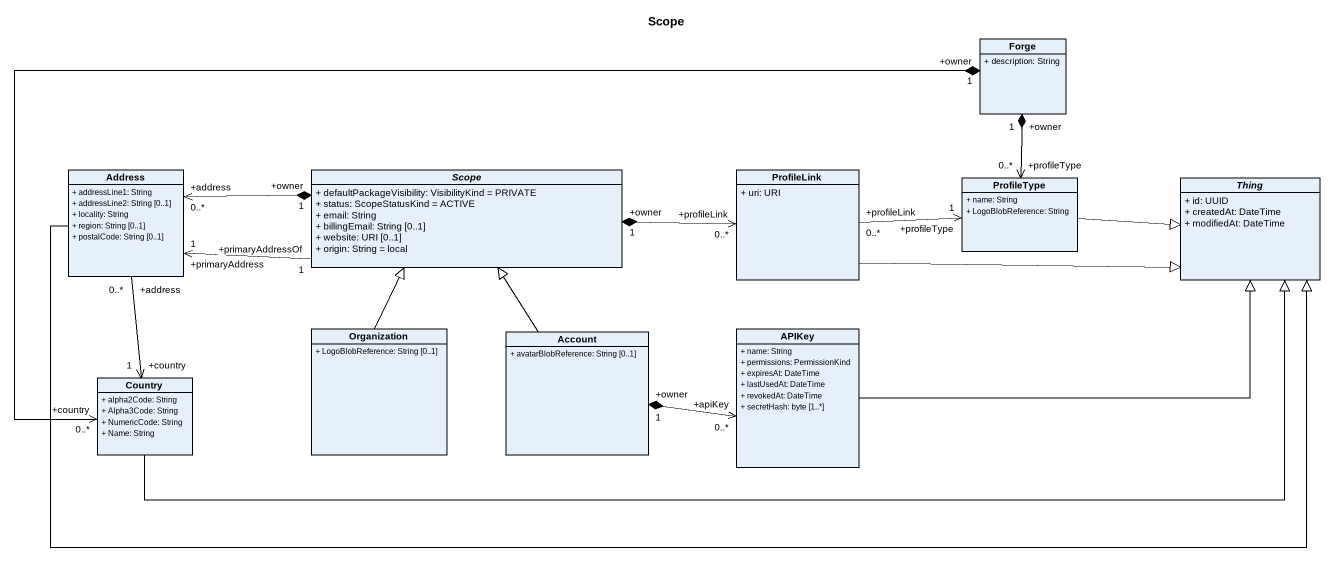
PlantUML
@startuml
title Scope
hide circle
hide empty members
skinparam classAttributeIconSize 0
class Forge {
  + description: String
}
class Address {
  + addressLine1: String
  + addressLine2: String [0..1]
  + locality: String
  + region: String [0..1]
  + postalCode: String [0..1]
}
abstract class Scope {
  + defaultPackageVisibility: VisibilityKind = PRIVATE
  + status: ScopeStatusKind = ACTIVE
  + email: String
  + billingEmail: String [0..1]
  + website: URI [0..1]
  + origin: String = local
}
class ProfileLink {
  + uri: URI
}
class ProfileType {
  + name: String
  + LogoBlobReference: String
}
abstract class Thing {
  + id: UUID
  + createdAt: DateTime
  + modifiedAt: DateTime
}
class Organization {
  + LogoBlobReference: String [0..1]
}
class APIKey {
  + name: String
  + permissions: PermissionKind
  + expiresAt: DateTime
  + lastUsedAt: DateTime
  + revokedAt: DateTime
  + secretHash: byte [1..*]
}
class Account {
  + avatarBlobReference: String [0..1]
}
class Country {
  + alpha2Code: String
  + Alpha3Code: String
  + NumericCode: String
  + Name: String
}
Forge "+owner\n1" *--> "+profileType\n0..*" ProfileType
Forge "+owner\n1" *-left-> "+country\n0..*" Country
Address -right-|> Thing
Address "+address\n0..*" --> "+country\n1" Country
Scope "+owner\n1" *-left-> "+address\n0..*" Address
Scope "+primaryAddressOf\n1" -left-> "+primaryAddress\n1" Address
Scope "+owner\n1" *-right-> "+profileLink\n0..*" ProfileLink
ProfileLink "+profileLink\n0..*" -right-> "+profileType\n1" ProfileType
ProfileLink -right-|> Thing
ProfileType -right-|> Thing
Organization -up-|> Scope
APIKey -right-|> Thing
Account -up-|> Scope
Account "+owner\n1" *-right-> "+apiKey\n0..*" APIKey
Country -right-|> Thing
@enduml
